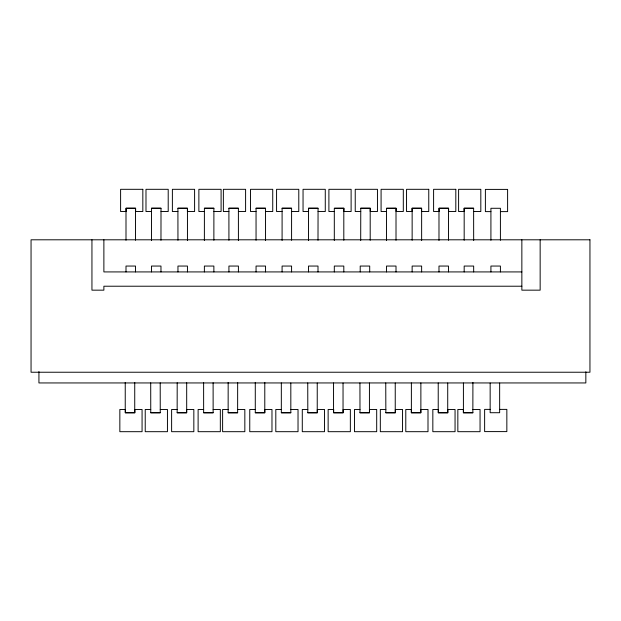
<?xml version="1.0" encoding="UTF-8"?>
<svg xmlns="http://www.w3.org/2000/svg" width="621" height="621" viewBox="0 0 621 621"><rect width="100%" height="100%" fill="white"/><g stroke="black" fill="none" stroke-linecap="round" stroke-linejoin="round"><path stroke-width="0.93" d="M151.47 208.283L160.971 208.283M177.955 208.283L187.449 208.283L187.449 240.482M204.379 208.283L213.872 208.283M228.924 208.283L238.417 208.283M256.054 208.283L265.547 208.283M282.089 208.283L291.583 208.283M317.999 208.283L308.505 208.283L308.505 240.482M360.7 208.283L370.194 208.283L370.194 240.265M473.668 208.283L464.174 208.283L464.174 240.265M151.516 211.528L145.989 211.528L145.989 189.312L168.206 189.312L168.206 211.528L161.01 211.528M177.909 211.528L172.382 211.528L172.382 189.312L194.598 189.312L194.598 211.528L187.402 211.528L187.402 208.198L177.909 208.198L177.955 240.265M204.402 211.528L198.875 211.528L198.875 189.312L221.092 189.312L221.092 211.528L213.896 211.528M228.901 211.528L223.374 211.528L223.374 189.312L245.598 189.312L245.598 211.528L238.394 211.528M256.046 211.528L250.519 211.528L250.519 189.312L272.735 189.312L272.735 211.528L265.547 211.528M282.089 211.528L276.57 211.528L276.57 189.312L298.786 189.312L298.786 211.528L291.591 211.528M318.068 211.528L325.272 211.528L325.272 189.312L303.048 189.312L303.048 211.528L308.575 211.528L308.575 208.198L318.068 208.198L317.999 240.265M334.424 211.528L328.897 211.528L328.897 189.312L351.113 189.312L351.113 211.528L343.918 211.528L343.918 208.198L334.424 208.283M360.762 211.528L355.235 211.528L355.235 189.312L377.452 189.312L377.452 211.528L370.256 211.528L370.256 208.198L360.762 208.198L360.7 240.482M386.611 211.528L381.084 211.528L381.084 189.312L403.308 189.312L403.308 211.528L396.113 211.528L396.113 208.198L386.611 208.283M473.621 211.528L480.817 211.528L480.817 189.312L458.601 189.312L458.601 211.528L464.128 211.528L464.128 208.198L473.621 208.198L473.668 240.482M490.916 211.614L485.389 211.614L485.389 189.397L507.605 189.397L507.605 211.614L500.41 211.614M521.857 271.92L103.878 271.92L103.878 239.799M521.857 286.219L103.878 286.219L103.878 290.162L91.947 290.162L91.947 239.799M490.155 409.386L484.628 409.386L484.628 431.603L506.845 431.603L506.845 409.386L499.649 409.386M150.756 409.472L145.229 409.472L145.229 431.688L167.445 431.688L167.445 409.472L160.249 409.472M177.148 409.472L171.621 409.472L171.621 431.688L193.837 431.688L193.837 409.472L186.642 409.472L186.642 412.802L177.148 412.802L177.195 382.753M203.641 409.472L198.115 409.472L198.115 431.688L220.331 431.688L220.331 409.472L213.135 409.472M228.14 409.472L222.613 409.472L222.613 431.688L244.837 431.688L244.837 409.472L237.633 409.472M255.285 409.472L249.758 409.472L249.758 431.688L271.975 431.688L271.975 409.472L264.787 409.472L264.779 412.802L255.285 412.802L255.285 382.373M281.329 409.472L275.809 409.472L275.809 431.688L298.026 431.688L298.026 409.472L290.83 409.472M307.814 409.472L302.287 409.472L302.287 431.688L324.511 431.688L324.511 409.472L317.308 409.472L317.308 412.802L307.814 412.802L307.744 382.947M359.994 409.472L354.467 409.472L354.467 431.688L376.691 431.688L376.691 409.472L369.495 409.472L369.495 412.802L359.994 412.802L359.939 382.947M385.851 409.472L380.324 409.472L380.324 431.688L402.548 431.688L402.548 409.472L395.352 409.472L395.352 412.802L385.851 412.802L385.75 382.947M472.907 409.472L480.056 409.472L480.056 431.688L457.84 431.688L457.84 409.472L463.367 409.472L463.367 412.802L472.86 412.802L472.907 382.404M150.709 412.717L160.202 412.717M177.195 412.717L186.688 412.717L186.688 382.753M203.618 412.717L213.112 412.717M228.163 412.717L237.657 412.717M255.285 412.717L264.787 412.717L264.787 382.373M281.329 412.717L290.822 412.717M307.744 412.717L317.238 412.717L317.238 383.01M359.939 412.717L369.433 412.717L369.433 383.01M385.75 412.717L395.243 412.717L395.243 383.01M472.907 412.717L463.413 412.717L463.413 383.01M585.844 371.808L585.844 382.947L38.929 382.947L38.929 371.591M540.154 239.799L540.154 290.162L521.857 290.162L521.857 239.799M500.41 240.265L500.41 208.283L490.916 208.283L490.916 240.265M500.41 271.92L500.41 266.052L490.916 266.052L490.916 271.92M499.649 383.079L499.649 412.717L490.155 412.717L490.155 383.079M473.668 271.92L473.668 266.052L464.174 266.052L464.174 271.92M448.478 240.265L448.478 208.283L438.985 208.283L438.985 240.482M448.478 271.92L448.478 266.052L438.985 266.052L438.985 271.92M447.718 383.01L447.718 412.717L438.224 412.717L438.224 382.947M421.636 240.482L421.636 208.283L412.142 208.283L412.142 240.265M421.636 271.92L421.636 266.052L412.142 266.052L412.142 271.92M420.875 382.94L420.875 412.717L411.381 412.717L411.381 382.94M396.012 240.288L396.012 208.283L386.51 208.283L386.51 240.482M396.012 271.92L396.012 266.052L386.51 266.052L386.51 271.92M369.705 271.92L369.705 266.052L360.211 266.052L360.211 271.92M343.809 240.265L343.809 208.283L334.308 208.283L334.308 240.482M343.809 271.92L343.809 266.052L334.308 266.052L334.308 271.92M343.04 383.01L343.04 412.717L333.547 412.717L333.547 382.947M317.999 271.92L317.999 266.052L308.505 266.052L308.505 271.92M291.583 240.265L291.591 208.198L282.097 208.198L282.089 240.482M291.583 271.92L291.583 266.052L282.089 266.052L282.089 271.92M290.822 383.01L290.83 412.802L281.336 412.802L281.329 382.947M265.547 240.482L265.54 208.198L256.046 208.198L256.054 240.265M265.547 271.92L265.547 266.052L256.054 266.052L256.054 271.92M238.417 240.482L238.394 208.198L228.901 208.198L228.924 240.265M238.417 271.92L238.417 266.052L228.924 266.052L228.924 271.92M237.657 382.435L237.633 412.802L228.14 412.802L228.163 382.435M213.872 240.265L213.896 208.198L204.402 208.198L204.379 240.482M213.872 271.92L213.872 266.052L204.379 266.052L204.379 271.92M213.112 382.753L213.135 412.802L203.641 412.802L203.618 382.753M187.449 271.92L187.449 266.052L177.955 266.052L177.955 271.92M160.971 240.265L161.01 208.198L151.516 208.198L151.47 240.482M160.971 271.92L160.971 266.052L151.47 266.052L151.47 271.92M160.202 382.87L160.249 412.802L150.756 412.802L150.709 382.87M135.494 240.265L135.494 208.283L126.001 208.283L126.001 240.265M135.494 271.92L135.494 266.052L126.001 266.052L126.001 271.92M134.734 382.435L134.734 412.717L125.24 412.717L125.24 382.435M142.83 189.312L120.606 189.312L120.606 211.528L126.133 211.528L126.133 208.198L135.634 208.198L135.634 211.528L142.83 211.528L142.83 189.312M428.762 189.312L406.545 189.312L406.545 211.528L412.072 211.528L412.072 208.198L421.566 208.198L421.566 211.528L428.762 211.528L428.762 189.312M455.814 189.312L433.598 189.312L433.598 211.528L439.125 211.528L439.125 208.198L448.618 208.198L448.618 211.528L455.814 211.528L455.814 189.312M589.95 239.799L31.05 239.799L31.05 372.235L589.95 372.235L589.95 239.799M125.372 409.472L119.845 409.472L119.845 431.688L142.069 431.688L142.069 409.472L134.873 409.472L134.873 412.802L125.372 412.802L125.372 409.472M333.663 409.472L328.136 409.472L328.136 431.688L350.353 431.688L350.353 409.472L343.157 409.472L343.157 412.802L333.663 412.802L333.663 409.472M411.312 409.472L405.785 409.472L405.785 431.688L428.001 431.688L428.001 409.472L420.805 409.472L420.805 412.802L411.312 412.802L411.312 409.472M438.364 409.472L432.837 409.472L432.837 431.688L455.053 431.688L455.053 409.472L447.857 409.472L447.857 412.802L438.364 412.802L438.364 409.472"/></g></svg>
